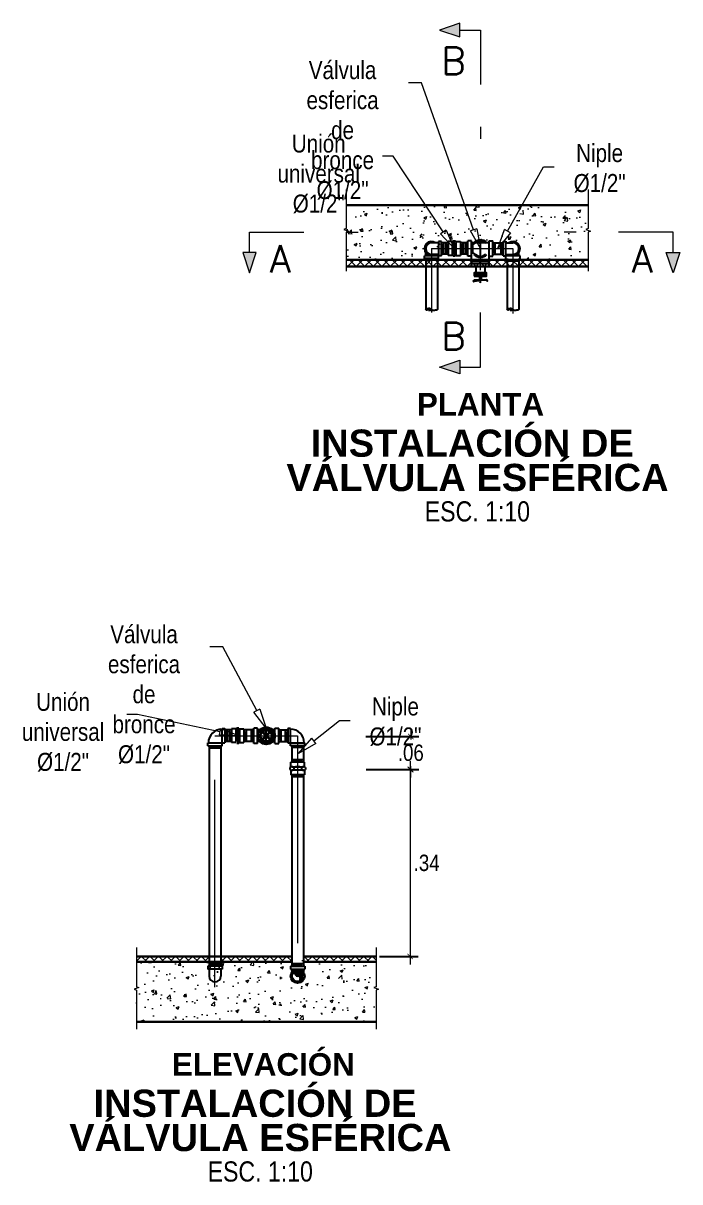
# Model space of a CAD drawing. Header units: metres. Extents: x 800066 to 1601495, y 9254195 to 18508415.
# Drawn here: x 800755.415 to 800756.622, y 9254195.951 to 9254198.079 of the extents above; entities that cross this region are included whole.
import ezdxf
from ezdxf import colors
from ezdxf.entities.mleader import LeaderData, LeaderLine
from ezdxf.enums import TextEntityAlignment as Align
from ezdxf.math import Vec2, Vec3

# ---------------------------------------------------------------- set-up
doc = ezdxf.new("R2010")
doc.units = ezdxf.units.M
doc.header["$LTSCALE"] = 0.3
doc.header["$MEASUREMENT"] = 0
doc.header["$PDMODE"] = 2
doc.linetypes.add('TRAZO_Y_PUNTOX2', pattern=[50.8, 25.4, -12.7, 0, -12.7])
for name, color, linetype, lineweight in [('-Acotado', 251, 'Continuous', 5), ('-Textos', 7, 'Continuous', 20), ('FIC-2ES_CONCRETO 210', 251, 'Continuous', 30), ('FIC-2ES_EJES_', 1, 'TRAZO_Y_PUNTOX2', 5), ('FIC-2ES_HATCH_', 252, 'Continuous', 5)]:
    doc.layers.add(name, color=color, linetype=linetype, lineweight=lineweight)
doc.layers.add('FIC-2ES_COTAS', color=7, linetype='Continuous', lineweight=5, true_color=0x6b006b)
doc.layers.add('FIC-2ES_TUBERIAS-NUEVAS', color=150, linetype='Continuous')
doc.layers.add('g-textos-titulos', color=4, linetype='Continuous')
doc.styles.add('-Arial Narrow', font='ARIALN.TTF')
doc.styles.add('25-TITULO', font='arialbd.ttf', dxfattribs={"height": 0.1})
doc.styles.add('ARIAL', font='romans.shx', dxfattribs={"width": 0.9})
doc.styles.add('COTAS Y DIRECTRIZ', font='ARIALN.TTF')
doc.dimstyles.new('FIC - CORTE', dxfattribs={"dimtxt": 2, "dimasz": 1, "dimexe": 1.5, "dimexo": 0.625, "dimgap": 0.9, "dimtad": 2, "dimtih": 1, "dimtoh": 1, "dimzin": 4, "dimdsep": 46, "dimtxsty": 'COTAS Y DIRECTRIZ', "dimblk": 'ARCHTICK', "dimcen": 0.9, "dimdle": 1.5, "dimclrd": 256, "dimclre": 256, "dimclrt": 7, "dimadec": 0, "dimazin": 0, "dimtfac": 1, "dimtix": 1, "dimtmove": 2, "dimatfit": 3, "dimfxl": 1, "dimlwd": 5, "dimarcsym": 0})

# ---------------------------------------------------------------- blocks, each defined once
blk = doc.blocks.new('CORTEEJE1')
blk.add_hatch(color=256).paths.add_polyline_path([(0, -0.5, 0.414214), (0.5, 0, 0.414214), (0, 0.5, 1), (0, 0, -1)])
blk.add_circle((0, 0), 0.5)
for centre, start, end in [((0, 0.25), 90, 270), ((0, -0.25), 270, 90)]:
    blk.add_arc(centre, 0.25, start, end)
blk = doc.blocks.new('A$C37835907')
at = {"xscale": 0.622, "yscale": 0.622, "zscale": 0.622}
blk.add_blockref('CORTEEJE1', (0.311, 0.311), dxfattribs=at)
blk = doc.blocks.new('_ArchTick')
at = {"color": 0, "linetype": 'ByBlock', "const_width": 0.15}
blk.add_lwpolyline([(-0.5, -0.5), (0.5, 0.5)], dxfattribs=at)
blk = doc.blocks.new('*D391')
at = {"layer": 'Defpoints', "color": 0, "lineweight": 13, "transparency": 16777216}
for p in [(800756.0387, 9254196.7079), (800756.0635, 9254196.3645), (800756.1258, 9254196.3645)]:
    blk.add_point(p, dxfattribs=at)
at = {"layer": 'FIC-2ES_COTAS', "color": 252, "lineweight": 5, "transparency": 16777216}
blk.add_line((800756.1258, 9254196.7229), (800756.1258, 9254196.3495), dxfattribs=at)
at = {"layer": 'FIC-2ES_COTAS', "color": 252, "lineweight": -2, "transparency": 16777216}
for p, q in [((800756.0449, 9254196.7079), (800756.1408, 9254196.7079)), ((800756.0697, 9254196.3645), (800756.1408, 9254196.3645))]:
    blk.add_line(p, q, dxfattribs=at)
at = {"layer": 'FIC-2ES_COTAS', "color": 252, "lineweight": 5, "transparency": 16777216, "xscale": 0.01, "yscale": 0.01, "zscale": 0.01}
for p, rotation in [((800756.1258, 9254196.7079), 90), ((800756.1258, 9254196.3645), 270)]:
    blk.add_blockref('_ArchTick', p, dxfattribs=dict(at, rotation=rotation))
at = {"layer": 'FIC-2ES_COTAS', "color": 252, "transparency": 16777216, "insert": (800756.1562, 9254196.5362), "char_height": 0.03, "attachment_point": 5, "style": 'COTAS Y DIRECTRIZ'}
blk.add_mtext('.34', dxfattribs=at)
blk = doc.blocks.new('*D395')
at = {"layer": 'Defpoints', "color": 0, "lineweight": 13, "transparency": 16777216}
for p in [(800756.0381, 9254196.7684), (800756.1271, 9254196.7684), (800756.0387, 9254196.7079)]:
    blk.add_point(p, dxfattribs=at)
at = {"layer": 'FIC-2ES_COTAS', "color": 252, "lineweight": -2, "transparency": 16777216}
for p, q in [((800756.0444, 9254196.7684), (800756.1421, 9254196.7684)), ((800756.0449, 9254196.7079), (800756.1421, 9254196.7079))]:
    blk.add_line(p, q, dxfattribs=at)
at = {"layer": 'FIC-2ES_COTAS', "color": 252, "lineweight": 5, "transparency": 16777216}
for p, q in [((800756.1271, 9254196.7834), (800756.1271, 9254196.7627)), ((800756.1271, 9254196.6929), (800756.1271, 9254196.7141))]:
    blk.add_line(p, q, dxfattribs=at)
at = {"layer": 'FIC-2ES_COTAS', "color": 252, "lineweight": 5, "transparency": 16777216, "xscale": 0.01, "yscale": 0.01, "zscale": 0.01}
for p, rotation in [((800756.1271, 9254196.7684), 90), ((800756.1271, 9254196.7079), 270)]:
    blk.add_blockref('_ArchTick', p, dxfattribs=dict(at, rotation=rotation))
at = {"layer": 'FIC-2ES_COTAS', "color": 252, "transparency": 16777216, "insert": (800756.1271, 9254196.7384), "char_height": 0.03, "attachment_point": 5, "style": 'COTAS Y DIRECTRIZ'}
blk.add_mtext('.06', dxfattribs=at)
blk = doc.blocks.new('CorteEJE')
for centre, start, end in [((-0.25, -0.349), 54.39161, 90), ((0.25, -0.349), 90, 125.60839), ((0.25, 0.349), 234.39161, 270)]:
    blk.add_arc(centre, 0.429, start, end)
at = {"extrusion": (0, 0, -1)}
blk.add_ellipse((-0.25, 0), major_axis=(-0.25, 0), ratio=0.321146, start_param=6.283185, end_param=7.853982, dxfattribs=at)
blk.add_ellipse((0.25, 0), major_axis=(0.25, 0), ratio=0.321146, start_param=4.712389, end_param=7.853982)
blk = doc.blocks.new('CORTE-HORIZONTALo')
blk.add_hatch(color=30).paths.add_polyline_path([(1, -3), (-1, -3), (0, -6)])
at = {"color": 30}
blk.add_line((0, -3), (0, 0), dxfattribs=at)
at = {"color": 5}
for points in [[(0, 0), (12.49, 0)], [(14.25, 0), (16, 0)]]:
    blk.add_lwpolyline(points, dxfattribs=at)
at = {"color": 30}
blk.add_lwpolyline([(0, -6), (1, -3), (-1, -3)], close=True, dxfattribs=at)
at = {"color": 30, "style": 'ARIAL'}
blk.add_attdef('A', text='', height=4, dxfattribs=at).set_placement((4.53, -3.94), align=Align.MIDDLE)
blk = doc.blocks.new('_ClosedBlank')
at = {"color": 0, "linetype": 'ByBlock', "lineweight": -2}
for p, q in [((-1, 0.167), (0, 0)), ((-1, 0.167), (-1, -0.167)), ((0, 0), (-1, -0.167))]:
    blk.add_line(p, q, dxfattribs=at)

msp = doc.modelspace()

# ---------------------------------------------------------------- hatches: boundary and pattern name
at = {"layer": 'FIC-2ES_HATCH_'}
h = msp.add_hatch(dxfattribs=at)
h.set_pattern_fill('AR-CONC', color=256, scale=0.0003)
h.set_pattern_definition([(50, (800625.942067, 9254021.123706), (0.054655401, -0.004781726), [0.005715, -0.062865]), (355, (800625.942067, 9254021.123706), (-0.010573026, 0.057317054), [0.004572, -0.050292175]), (100.451445, (800625.94662, 9254021.123307), (0.044082374, 0.052535326), [0.004857003, -0.053427073]), (46.1842, (800625.94207, 9254021.138946), (0.081323712, -0.012612698), [0.0085725, -0.0942975]), (96.635558, (800625.948844, 9254021.137895), (0.07122124, 0.074227837), [0.007285507, -0.080140682]), (351.18415, (800625.94207, 9254021.138946), (0.07122124, 0.074227837), [0.00685799, -0.07543792]), (21, (800625.949687, 9254021.135136), (0.045484317, -0.030679559), [0.005715, -0.062865]), (326, (800625.949687, 9254021.135136), (0.018540609, 0.05525639), [0.004572, -0.050292]), (71.451445, (800625.95348, 9254021.13258), (0.064024926, 0.024576831), [0.004857003, -0.053426981]), (37.5, (800625.942067, 9254021.123706), (0.000926581, 0.0253665117), [0, -0.0496824, 0, -0.051054, 0, -0.0504825]), (7.5, (800625.942067, 9254021.123706), (0.0200458988, 0.0300541724), [0, -0.0291084, 0, -0.0485394, 0, -0.0192405]), (327.5, (800625.925075, 9254021.123706), (0.0406771786, -0.0017186232), [0, -0.01905, 0, -0.059436, 0, -0.078867]), (317.5, (800625.917455, 9254021.123706), (0.0444387544, 0.0076279473), [0, -0.024765, 0, -0.0394716, 0, -0.056007])])
h.paths.add_polyline_path([(800756.4529, 9254197.7012), (800756.4529, 9254197.744), (800756.0086, 9254197.744), (800756.0086, 9254197.7012), (800756.0043, 9254197.6997), (800756.0129, 9254197.6966), (800756.0086, 9254197.695), (800756.0086, 9254197.644), (800756.1545, 9254197.644), (800756.1545, 9254197.6462), (800756.1521, 9254197.6462), (800756.1521, 9254197.6514), (800756.1545, 9254197.6514), (800756.1545, 9254197.657, -0.840152), (800756.1727, 9254197.6751), (800756.1782, 9254197.6751), (800756.1782, 9254197.6776), (800756.1834, 9254197.6776), (800756.1834, 9254197.6753), (800756.1956, 9254197.6753), (800756.1956, 9254197.6773), (800756.2043, 9254197.6773, -0.068648), (800756.205, 9254197.679), (800756.2091, 9254197.679, -0.068648), (800756.2098, 9254197.6773), (800756.2185, 9254197.6773), (800756.2185, 9254197.6753), (800756.2319, 9254197.6753), (800756.2319, 9254197.6786), (800756.2389, 9254197.6786), (800756.2389, 9254197.6753), (800756.2431, 9254197.6753, -0.438533), (800756.2667, 9254197.6753), (800756.271, 9254197.6753), (800756.271, 9254197.6786), (800756.2779, 9254197.6786), (800756.2779, 9254197.6753), (800756.2967, 9254197.6753), (800756.2967, 9254197.6776), (800756.3019, 9254197.6776), (800756.3019, 9254197.6751), (800756.3074, 9254197.6751, -0.840152), (800756.3256, 9254197.657), (800756.3256, 9254197.6514), (800756.3281, 9254197.6514), (800756.3281, 9254197.6462), (800756.3256, 9254197.6462), (800756.3256, 9254197.644), (800756.4529, 9254197.644), (800756.4529, 9254197.695), (800756.4572, 9254197.6966), (800756.4487, 9254197.6997)])
h = msp.add_hatch(dxfattribs=at)
h.set_pattern_fill('ANSI37', color=256, scale=0.0035, style=0)
h.set_pattern_definition([(45, (800625.942067, 9254021.123706), (-0.0078577241, 0.0078577241), []), (135, (800625.942067, 9254021.123706), (-0.0078577241, -0.0078577241), [])])
h.paths.add_polyline_path([(800756.4529, 9254197.644), (800756.3961, 9254197.644), (800756.3961, 9254197.6315), (800756.4529, 9254197.6315)])
h.paths.add_polyline_path([(800756.3961, 9254197.644), (800756.2836, 9254197.644), (800756.2836, 9254197.6315), (800756.3961, 9254197.6315)])
h.paths.add_polyline_path([(800756.2836, 9254197.644), (800756.2086, 9254197.644), (800756.2086, 9254197.6315), (800756.2836, 9254197.6315)])
h.paths.add_polyline_path([(800756.2086, 9254197.644), (800756.0961, 9254197.644), (800756.0961, 9254197.6315), (800756.2086, 9254197.6315)])
h.paths.add_polyline_path([(800756.0961, 9254197.644), (800756.0086, 9254197.644), (800756.0086, 9254197.6315), (800756.0961, 9254197.6315)])
h = msp.add_hatch(dxfattribs=at)
h.set_pattern_fill('ANSI37', color=256, scale=0.0035, style=0)
h.set_pattern_definition([(45, (800691.457853, 9254125.197583), (-0.0078577241, 0.0078577241), []), (135, (800691.457853, 9254125.197583), (-0.0078577241, -0.0078577241), [])])
h.paths.add_polyline_path([(800756.0635, 9254196.3645), (800755.9298, 9254196.3645), (800755.9298, 9254196.3545), (800756.0635, 9254196.3545)])
h.paths.add_polyline_path([(800755.9085, 9254196.3645), (800755.7778, 9254196.3645), (800755.7778, 9254196.3545), (800755.9085, 9254196.3545)])
h.paths.add_polyline_path([(800755.7565, 9254196.3645), (800755.6228, 9254196.3645), (800755.6228, 9254196.3545), (800755.7565, 9254196.3545)])
h = msp.add_hatch(dxfattribs=at)
h.set_pattern_fill('AR-CONC', color=256, scale=0.0003)
h.set_pattern_definition([(50, (800627.255563, 9254019.29283), (0.054655401, -0.004781726), [0.005715, -0.062865]), (355, (800627.25556, 9254019.29283), (-0.010573026, 0.057317054), [0.004572, -0.050292175]), (100.451445, (800627.260117, 9254019.292433), (0.044082374, 0.052535326), [0.004857003, -0.053427073]), (46.1842, (800627.25556, 9254019.30807), (0.081323712, -0.012612698), [0.0085725, -0.0942975]), (96.635558, (800627.26234, 9254019.30702), (0.07122124, 0.074227837), [0.007285507, -0.080140682]), (351.18415, (800627.25556, 9254019.30807), (0.07122124, 0.074227837), [0.00685799, -0.07543792]), (21, (800627.263183, 9254019.30426), (0.045484317, -0.030679559), [0.005715, -0.062865]), (326, (800627.26318, 9254019.30426), (0.018540609, 0.05525639), [0.004572, -0.050292]), (71.451445, (800627.266973, 9254019.301705), (0.064024926, 0.024576831), [0.004857003, -0.053426981]), (37.5, (800627.255563, 9254019.292831), (0.000926581, 0.0253665117), [0, -0.0496824, 0, -0.051054, 0, -0.0504825]), (7.5, (800627.255563, 9254019.292831), (0.0200458988, 0.0300541724), [0, -0.0291084, 0, -0.0485394, 0, -0.0192405]), (327.5, (800627.23857, 9254019.292831), (0.0406771786, -0.0017186232), [0, -0.01905, 0, -0.059436, 0, -0.078867]), (317.5, (800627.23095, 9254019.29283), (0.0444387544, 0.0076279473), [0, -0.024765, 0, -0.0394716, 0, -0.056007])])
edge = h.paths.add_edge_path()
edge.add_line((800755.8085, 9254196.3545), (800755.6228, 9254196.3545))
edge.add_line((800755.6228, 9254196.3545), (800755.6228, 9254196.2445))
edge.add_line((800755.6228, 9254196.2445), (800756.0635, 9254196.2445))
edge.add_line((800756.0635, 9254196.2445), (800756.0635, 9254196.3027))
edge.add_line((800756.0635, 9254196.3027), (800756.0678, 9254196.3042))
edge.add_line((800756.0678, 9254196.3042), (800756.0592, 9254196.3074))
edge.add_line((800756.0592, 9254196.3074), (800756.0635, 9254196.3089))
edge.add_line((800756.0635, 9254196.3089), (800756.0635, 9254196.3545))
edge.add_line((800756.0635, 9254196.3545), (800755.9298, 9254196.3545))
edge.add_line((800755.9298, 9254196.3545), (800755.9298, 9254196.3645))
edge.add_line((800755.9298, 9254196.3645), (800755.9291, 9254196.3645))
edge.add_line((800755.9291, 9254196.3645), (800755.9291, 9254196.3455))
edge.add_line((800755.9291, 9254196.3455), (800755.9314, 9254196.3455))
edge.add_line((800755.9314, 9254196.3455), (800755.9314, 9254196.3406))
edge.add_line((800755.9314, 9254196.3406), (800755.9291, 9254196.3406))
edge.add_line((800755.9291, 9254196.3406), (800755.9291, 9254196.3354))
edge.add_arc((800755.9191, 9254196.3284), 0.0122, -215.0707, 35.0707, ccw=False)
edge.add_line((800755.9091, 9254196.3354), (800755.9091, 9254196.3406))
edge.add_line((800755.9091, 9254196.3406), (800755.9068, 9254196.3406))
edge.add_line((800755.9068, 9254196.3406), (800755.9068, 9254196.3455))
edge.add_line((800755.9068, 9254196.3455), (800755.9091, 9254196.3455))
edge.add_line((800755.9091, 9254196.3455), (800755.9091, 9254196.3645))
edge.add_line((800755.9091, 9254196.3645), (800755.9085, 9254196.3645))
edge.add_line((800755.9085, 9254196.3645), (800755.9085, 9254196.3545))
edge.add_line((800755.9085, 9254196.3545), (800755.8298, 9254196.3545))
edge.add_line((800755.8298, 9254196.3545), (800755.8298, 9254196.3645))
edge.add_line((800755.8298, 9254196.3645), (800755.8085, 9254196.3645))
edge.add_line((800755.8085, 9254196.3645), (800755.8085, 9254196.3545))

# ---------------------------------------------------------------- linework, layer by layer
at = {"layer": 'FIC-2ES_CONCRETO 210'}
for p, q in [((800756.0086, 9254197.744), (800756.4529, 9254197.744)), ((800756.0086, 9254197.644), (800756.4529, 9254197.644)), ((800756.0086, 9254197.6315), (800756.4529, 9254197.6315)), ((800755.6228, 9254196.3645), (800755.9085, 9254196.3645)), ((800755.9298, 9254196.3645), (800756.0635, 9254196.3645)), ((800755.6228, 9254196.3545), (800755.9085, 9254196.3545)), ((800755.9298, 9254196.3545), (800756.0635, 9254196.3545)), ((800755.6228, 9254196.2445), (800756.0635, 9254196.2445))]:
    msp.add_line(p, q, dxfattribs=at)
at = {"layer": 'FIC-2ES_EJES_', "ltscale": 0.05}
for p, q in [((800756.1652, 9254197.6645), (800756.1652, 9254197.5474)), ((800756.3149, 9254197.6645), (800756.3149, 9254197.5452))]:
    msp.add_line(p, q, dxfattribs=at)
at = {"layer": 'FIC-2ES_EJES_', "linetype": 'Continuous'}
for points in [[(800756.0086, 9254197.7731), (800756.0086, 9254197.7012), (800756.0043, 9254197.6997), (800756.0129, 9254197.6966), (800756.0086, 9254197.695), (800756.0086, 9254197.6231)], [(800756.4529, 9254197.7731), (800756.4529, 9254197.7012), (800756.4487, 9254197.6997), (800756.4572, 9254197.6966), (800756.4529, 9254197.695), (800756.4529, 9254197.6231)], [(800755.6228, 9254196.3808), (800755.6228, 9254196.3089), (800755.6271, 9254196.3074), (800755.6185, 9254196.3042), (800755.6228, 9254196.3027), (800755.6228, 9254196.2308)], [(800756.0635, 9254196.3808), (800756.0635, 9254196.3089), (800756.0592, 9254196.3074), (800756.0678, 9254196.3042), (800756.0635, 9254196.3027), (800756.0635, 9254196.2308)]]:
    msp.add_lwpolyline(points, dxfattribs=at)
at = {"layer": 'FIC-2ES_EJES_', "ltscale": 0.05}
for points in [[(800756.1652, 9254197.6645), (800756.3149, 9254197.6645)], [(800755.7672, 9254196.3079), (800755.7672, 9254196.7698), (800755.9191, 9254196.7698), (800755.9191, 9254196.3065)]]:
    msp.add_lwpolyline(points, dxfattribs=at)
at = {"layer": 'FIC-2ES_TUBERIAS-NUEVAS'}
for p, q in [((800756.1782, 9254197.6751), (800756.1652, 9254197.6751)), ((800756.1834, 9254197.6776), (800756.1782, 9254197.6776)), ((800756.1782, 9254197.6776), (800756.1782, 9254197.6513)), ((800756.1834, 9254197.6513), (800756.1834, 9254197.6778)), ((800756.1956, 9254197.6753), (800756.1834, 9254197.6753)), ((800756.1851, 9254197.6728), (800756.1851, 9254197.6558)), ((800756.1871, 9254197.6753), (800756.1871, 9254197.654)), ((800756.1913, 9254197.6753), (800756.1913, 9254197.654)), ((800756.1933, 9254197.6728), (800756.1933, 9254197.6558)), ((800756.1956, 9254197.6773), (800756.1956, 9254197.6521)), ((800756.2043, 9254197.6773), (800756.1956, 9254197.6773)), ((800756.204, 9254197.6539), (800756.204, 9254197.6754)), ((800756.205, 9254197.679), (800756.2091, 9254197.679)), ((800756.205, 9254197.6718), (800756.2091, 9254197.6718)), ((800756.207, 9254197.679), (800756.207, 9254197.6513)), ((800756.2098, 9254197.6773), (800756.2185, 9254197.6773)), ((800756.2101, 9254197.6754), (800756.2101, 9254197.6539)), ((800756.2185, 9254197.6773), (800756.2185, 9254197.6521)), ((800756.2319, 9254197.6753), (800756.2185, 9254197.6753)), ((800756.2208, 9254197.6728), (800756.2208, 9254197.6558)), ((800756.2227, 9254197.6753), (800756.2227, 9254197.654)), ((800756.2277, 9254197.654), (800756.2277, 9254197.6753)), ((800756.2296, 9254197.6565), (800756.2296, 9254197.6736)), ((800756.2389, 9254197.6786), (800756.2319, 9254197.6786)), ((800756.2319, 9254197.6508), (800756.2319, 9254197.6786)), ((800756.2389, 9254197.6508), (800756.2389, 9254197.6786)), ((800756.271, 9254197.6753), (800756.2389, 9254197.6753)), ((800756.2549, 9254197.6508), (800756.2549, 9254197.6785)), ((800756.271, 9254197.6786), (800756.2779, 9254197.6786)), ((800756.271, 9254197.6508), (800756.271, 9254197.6786)), ((800756.271, 9254197.6315), (800756.271, 9254197.6645)), ((800756.2779, 9254197.6508), (800756.2779, 9254197.6786)), ((800756.2779, 9254197.6753), (800756.2967, 9254197.6753)), ((800756.2802, 9254197.6565), (800756.2802, 9254197.6736)), ((800756.2821, 9254197.654), (800756.2821, 9254197.6753)), ((800756.2924, 9254197.6753), (800756.2924, 9254197.654)), ((800756.2944, 9254197.6728), (800756.2944, 9254197.6558)), ((800756.2967, 9254197.6776), (800756.3019, 9254197.6776)), ((800756.2967, 9254197.6513), (800756.2967, 9254197.6776)), ((800756.3019, 9254197.6513), (800756.3019, 9254197.6776)), ((800756.3019, 9254197.6751), (800756.3149, 9254197.6751)), ((800756.1521, 9254197.6462), (800756.1521, 9254197.6514)), ((800756.1783, 9254197.6514), (800756.1521, 9254197.6514)), ((800756.1783, 9254197.6462), (800756.1521, 9254197.6462)), ((800756.1545, 9254197.6514), (800756.1545, 9254197.657)), ((800756.1545, 9254197.6462), (800756.1545, 9254197.5528)), ((800756.1782, 9254197.6538), (800756.1652, 9254197.6538)), ((800756.1759, 9254197.6514), (800756.1759, 9254197.6538)), ((800756.1759, 9254197.6462), (800756.1759, 9254197.5528)), ((800756.1834, 9254197.6513), (800756.1782, 9254197.6513)), ((800756.1783, 9254197.6462), (800756.1783, 9254197.6514)), ((800756.1956, 9254197.654), (800756.1834, 9254197.654)), ((800756.2043, 9254197.6521), (800756.1956, 9254197.6521)), ((800756.205, 9254197.6575), (800756.2091, 9254197.6575)), ((800756.2051, 9254197.6513), (800756.2089, 9254197.6513)), ((800756.2098, 9254197.6521), (800756.2185, 9254197.6521)), ((800756.2319, 9254197.654), (800756.2185, 9254197.654)), ((800756.2389, 9254197.6508), (800756.2319, 9254197.6508)), ((800756.2389, 9254197.6315), (800756.2389, 9254197.6513)), ((800756.271, 9254197.641), (800756.2389, 9254197.641)), ((800756.271, 9254197.6508), (800756.2779, 9254197.6508)), ((800756.2779, 9254197.654), (800756.2967, 9254197.654)), ((800756.2967, 9254197.6513), (800756.3019, 9254197.6513)), ((800756.3018, 9254197.6462), (800756.3018, 9254197.6514)), ((800756.3281, 9254197.6514), (800756.3018, 9254197.6514)), ((800756.3019, 9254197.6538), (800756.3149, 9254197.6538)), ((800756.3042, 9254197.6514), (800756.3042, 9254197.6538)), ((800756.3042, 9254197.6462), (800756.3042, 9254197.5528)), ((800756.3042, 9254197.642), (800756.3256, 9254197.642)), ((800756.3064, 9254197.6446), (800756.3234, 9254197.6446)), ((800756.3256, 9254197.6514), (800756.3256, 9254197.657)), ((800756.3256, 9254197.6462), (800756.3256, 9254197.5528)), ((800756.3281, 9254197.6462), (800756.3281, 9254197.6514)), ((800756.271, 9254197.6363), (800756.2389, 9254197.6363)), ((800756.2662, 9254197.6169), (800756.2436, 9254197.6169)), ((800756.2464, 9254197.6315), (800756.2464, 9254197.6202)), ((800756.2634, 9254197.6315), (800756.2634, 9254197.6202)), ((800756.2532, 9254197.6136), (800756.2532, 9254197.6069)), ((800756.2567, 9254197.6136), (800756.2567, 9254197.6069)), ((800755.7803, 9254196.7514), (800755.7803, 9254196.7829)), ((800755.7803, 9254196.7829), (800755.7855, 9254196.7829)), ((800755.7855, 9254196.7829), (800755.7855, 9254196.7566)), ((800755.7976, 9254196.7804), (800755.7855, 9254196.7804)), ((800755.7872, 9254196.7779), (800755.7872, 9254196.7609)), ((800755.7891, 9254196.7804), (800755.7891, 9254196.7591)), ((800755.7934, 9254196.7804), (800755.7934, 9254196.7591)), ((800755.7954, 9254196.7779), (800755.7954, 9254196.7609)), ((800755.7976, 9254196.7824), (800755.7976, 9254196.7572)), ((800755.8063, 9254196.7824), (800755.7976, 9254196.7824)), ((800755.8061, 9254196.759), (800755.8061, 9254196.7805)), ((800755.8071, 9254196.7841), (800755.8111, 9254196.7841)), ((800755.8071, 9254196.7769), (800755.8111, 9254196.7769)), ((800755.8091, 9254196.7841), (800755.8091, 9254196.7564)), ((800755.8119, 9254196.7824), (800755.8205, 9254196.7824)), ((800755.8121, 9254196.7805), (800755.8121, 9254196.759)), ((800755.8205, 9254196.7824), (800755.8205, 9254196.7572)), ((800755.8384, 9254196.7804), (800755.8205, 9254196.7804)), ((800755.8228, 9254196.7779), (800755.8228, 9254196.7609)), ((800755.8248, 9254196.7804), (800755.8248, 9254196.7591)), ((800755.8342, 9254196.7591), (800755.8342, 9254196.7804)), ((800755.8361, 9254196.7616), (800755.8361, 9254196.7787)), ((800755.8453, 9254196.7837), (800755.8384, 9254196.7837)), ((800755.8384, 9254196.7559), (800755.8384, 9254196.7837)), ((800755.8453, 9254196.7559), (800755.8453, 9254196.7837)), ((800755.8494, 9254196.7804), (800755.8453, 9254196.7804)), ((800755.8537, 9254196.7762), (800755.8597, 9254196.7702)), ((800755.8537, 9254196.7634), (800755.8597, 9254196.7693)), ((800755.855, 9254196.7774), (800755.8609, 9254196.7715)), ((800755.855, 9254196.7622), (800755.8609, 9254196.7681)), ((800755.8614, 9254196.7559), (800755.8614, 9254196.7836)), ((800755.8678, 9254196.7774), (800755.8618, 9254196.7715)), ((800755.8678, 9254196.7622), (800755.8618, 9254196.7681)), ((800755.869, 9254196.7762), (800755.8631, 9254196.7702)), ((800755.869, 9254196.7634), (800755.8631, 9254196.7693)), ((800755.8734, 9254196.7804), (800755.8774, 9254196.7804)), ((800755.8774, 9254196.7837), (800755.8844, 9254196.7837)), ((800755.8774, 9254196.7559), (800755.8774, 9254196.7837)), ((800755.8844, 9254196.7559), (800755.8844, 9254196.7837)), ((800755.8844, 9254196.7804), (800755.9008, 9254196.7804)), ((800755.8866, 9254196.7616), (800755.8866, 9254196.7787)), ((800755.8886, 9254196.7591), (800755.8886, 9254196.7804)), ((800755.8965, 9254196.7804), (800755.8965, 9254196.7591)), ((800755.8985, 9254196.7779), (800755.8985, 9254196.7609)), ((800755.9008, 9254196.7829), (800755.9008, 9254196.7566)), ((800755.906, 9254196.7829), (800755.9008, 9254196.7829)), ((800755.906, 9254196.7514), (800755.906, 9254196.7829)), ((800755.754, 9254196.7566), (800755.7855, 9254196.7566)), ((800755.754, 9254196.7514), (800755.754, 9254196.7566)), ((800755.754, 9254196.7514), (800755.7803, 9254196.7514)), ((800755.7565, 9254196.7514), (800755.7565, 9254196.3466)), ((800755.7778, 9254196.7472), (800755.7565, 9254196.7472)), ((800755.7753, 9254196.7491), (800755.7582, 9254196.7491)), ((800755.7778, 9254196.7514), (800755.7778, 9254196.3466)), ((800755.7976, 9254196.7591), (800755.7855, 9254196.7591)), ((800755.8063, 9254196.7572), (800755.7976, 9254196.7572)), ((800755.8071, 9254196.7626), (800755.8111, 9254196.7626)), ((800755.8072, 9254196.7564), (800755.811, 9254196.7564)), ((800755.8119, 9254196.7572), (800755.8205, 9254196.7572)), ((800755.8384, 9254196.7591), (800755.8205, 9254196.7591)), ((800755.8453, 9254196.7559), (800755.8384, 9254196.7559)), ((800755.8494, 9254196.7591), (800755.8453, 9254196.7591)), ((800755.8734, 9254196.7591), (800755.8774, 9254196.7591)), ((800755.8774, 9254196.7559), (800755.8844, 9254196.7559)), ((800755.8844, 9254196.7591), (800755.9008, 9254196.7591)), ((800755.9008, 9254196.7566), (800755.9323, 9254196.7566)), ((800755.9323, 9254196.7514), (800755.906, 9254196.7514)), ((800755.9085, 9254196.7514), (800755.9085, 9254196.7212)), ((800755.9298, 9254196.748), (800755.9085, 9254196.748)), ((800755.9276, 9254196.7499), (800755.9106, 9254196.7499)), ((800755.9298, 9254196.7514), (800755.9298, 9254196.7212)), ((800755.9323, 9254196.7514), (800755.9323, 9254196.7566)), ((800755.9298, 9254196.7254), (800755.9085, 9254196.7254)), ((800755.9273, 9254196.7235), (800755.9102, 9254196.7235)), ((800755.9048, 9254196.7118), (800755.9048, 9254196.7077)), ((800755.9065, 9254196.7125), (800755.9065, 9254196.7212)), ((800755.9317, 9254196.7212), (800755.9065, 9254196.7212)), ((800755.9065, 9254196.707), (800755.9065, 9254196.6983)), ((800755.9084, 9254196.7128), (800755.9299, 9254196.7128)), ((800755.9299, 9254196.7067), (800755.9084, 9254196.7067)), ((800755.912, 9254196.7118), (800755.912, 9254196.7077)), ((800755.9263, 9254196.7118), (800755.9263, 9254196.7077)), ((800755.9317, 9254196.7125), (800755.9317, 9254196.7212)), ((800755.9317, 9254196.707), (800755.9317, 9254196.6983)), ((800755.9334, 9254196.7118), (800755.9334, 9254196.7077)), ((800755.9317, 9254196.6983), (800755.9065, 9254196.6983)), ((800755.9085, 9254196.6983), (800755.9085, 9254196.3466)), ((800755.9298, 9254196.6941), (800755.9085, 9254196.6941)), ((800755.9273, 9254196.696), (800755.9102, 9254196.696)), ((800755.9298, 9254196.6983), (800755.9298, 9254196.3466)), ((800755.7803, 9254196.3466), (800755.754, 9254196.3466)), ((800755.754, 9254196.3466), (800755.754, 9254196.3414)), ((800755.7803, 9254196.3414), (800755.754, 9254196.3414)), ((800755.7565, 9254196.3509), (800755.7778, 9254196.3509)), ((800755.7565, 9254196.3414), (800755.7565, 9254196.3284)), ((800755.759, 9254196.3489), (800755.7761, 9254196.3489)), ((800755.7778, 9254196.3414), (800755.7778, 9254196.3284)), ((800755.7803, 9254196.3466), (800755.7803, 9254196.3414)), ((800755.906, 9254196.3466), (800755.9323, 9254196.3466)), ((800755.906, 9254196.3466), (800755.906, 9254196.3414)), ((800755.906, 9254196.3414), (800755.9323, 9254196.3414)), ((800755.9298, 9254196.3509), (800755.9085, 9254196.3509)), ((800755.9085, 9254196.3414), (800755.9085, 9254196.3359)), ((800755.9273, 9254196.3489), (800755.9102, 9254196.3489)), ((800755.9298, 9254196.3414), (800755.9298, 9254196.3359)), ((800755.9323, 9254196.3466), (800755.9323, 9254196.3414))]:
    msp.add_line(p, q, dxfattribs=at)
for points in [[(800756.2642, 9254197.6538), (800756.2549, 9254197.6484), (800756.241, 9254197.6564), (800756.241, 9254197.6725), (800756.2549, 9254197.6805), (800756.2642, 9254197.6751)], [(800755.8501, 9254196.7763), (800755.8501, 9254196.781), (800755.8548, 9254196.781)], [(800755.8679, 9254196.781), (800755.8726, 9254196.781)], [(800755.8726, 9254196.781), (800755.8726, 9254196.7763)], [(800755.8548, 9254196.7585), (800755.8501, 9254196.7585), (800755.8501, 9254196.7632)], [(800755.8726, 9254196.7632), (800755.8726, 9254196.7585), (800755.8679, 9254196.7585)]]:
    msp.add_lwpolyline(points, dxfattribs=at)
msp.add_lwpolyline([(800756.2436, 9254197.6136), (800756.2662, 9254197.6136), (800756.2662, 9254197.6202), (800756.2436, 9254197.6202)], close=True, dxfattribs=at)
msp.add_lwpolyline([(800756.2434, 9254197.6069), (800756.2664, 9254197.6069, -1), (800756.2664, 9254197.6038), (800756.2434, 9254197.6038, -1)], format="xyb", close=True, dxfattribs=at)
for centre, radius in [((800755.8614, 9254196.7698), 0.016), ((800755.8614, 9254196.7698), 0.013), ((800755.8614, 9254196.7698), 0.00994), ((800755.8614, 9254196.7698), 0.00175), ((800755.9191, 9254196.3284), 0.013)]:
    msp.add_circle(centre, radius, dxfattribs=at)
for centre, radius, start, end in [((800756.2549, 9254197.6645), 0.016, 42.642, 138.3298), ((800756.1652, 9254197.6645), 0.013, 54.9293, 305.0707), ((800756.1652, 9254197.6645), 0.0107, 90, 270), ((800756.2108, 9254197.6754), 0.00682, 148.3446, 211.6554), ((800756.2297, 9254197.6647), 0.0257, 163.8645, 196.1355), ((800756.2106, 9254197.6546), 0.00639, 148.3446, 211.6554), ((800756.2035, 9254197.6546), 0.00639, 328.3446, 31.6554), ((800756.2032, 9254197.6754), 0.00682, 328.3446, 31.6554), ((800756.1843, 9254197.6647), 0.0257, 343.8645, 16.1355), ((800756.3149, 9254197.6645), 0.013, 234.9293, 125.0707), ((800756.3149, 9254197.6645), 0.0107, 270, 90), ((800756.2549, 9254197.6645), 0.016, 221.6702, 317.358), ((800755.7803, 9254196.7566), 0.0253, 90, 180), ((800755.8129, 9254196.7805), 0.00682, 148.3446, 211.6554), ((800755.8318, 9254196.7698), 0.0257, 163.8645, 196.1355), ((800755.8053, 9254196.7805), 0.00682, 328.3446, 31.6554), ((800755.7864, 9254196.7698), 0.0257, 343.8645, 16.1355), ((800755.906, 9254196.7566), 0.0253, 0, 90), ((800755.7803, 9254196.7566), 0.00101, 90, 180), ((800755.8126, 9254196.7597), 0.00639, 148.3446, 211.6554), ((800755.8055, 9254196.7597), 0.00639, 328.3446, 31.6554), ((800755.906, 9254196.7566), 0.00101, 0, 90), ((800755.9084, 9254196.706), 0.00682, 58.3446, 121.6554), ((800755.9084, 9254196.7135), 0.00682, 238.3446, 301.6554), ((800755.9191, 9254196.687), 0.0257, 73.8645, 106.1355), ((800755.9191, 9254196.7325), 0.0257, 253.8645, 286.1355), ((800755.9299, 9254196.706), 0.00682, 58.3446, 121.6554), ((800755.9299, 9254196.7135), 0.00682, 238.3446, 301.6554), ((800755.7672, 9254196.3284), 0.0107, 180, 0)]:
    msp.add_arc(centre, radius, start, end, dxfattribs=at)
msp.add_ellipse((800756.2549, 9254197.6038), major_axis=(0.00152, 0), ratio=0.487557, start_param=3.141593, end_param=6.283185, dxfattribs=at)

# ---------------------------------------------------------------- block references
at = {"layer": 'FIC-2ES_EJES_'}
ref = msp.add_blockref('CORTE-HORIZONTALo', (800756.2549, 9254198.066), dxfattribs=dict(at, xscale=0.01250000000004547, yscale=0.01250000000004547, zscale=0.01250000000004547, rotation=270))
ref.add_attrib('A', 'B', dxfattribs={"layer": '0', "color": 7, "height": 0.05, "style": 'ARIAL'}).set_placement((800756.2056, 9254198.0094), align=Align.MIDDLE)
ref = msp.add_blockref('CORTE-HORIZONTALo', (800755.8306, 9254197.695), dxfattribs=dict(at, xscale=0.01250000000004547, yscale=0.01250000000004547, zscale=0.01250000000004547))
ref.add_attrib('A', 'A', dxfattribs={"layer": '0', "color": 7, "height": 0.05, "style": 'ARIAL'}).set_placement((800755.8872, 9254197.6457), align=Align.MIDDLE)
ref = msp.add_blockref('CORTE-HORIZONTALo', (800756.6091, 9254197.695), dxfattribs=dict(at, xscale=-0.01250000000004547, yscale=0.01250000000004547, zscale=0.01250000000004547, rotation=359.9999999999184))
ref.add_attrib('A', 'A', dxfattribs={"layer": '0', "color": 7, "height": 0.05, "style": 'ARIAL'}).set_placement((800756.5525, 9254197.6457), align=Align.MIDDLE)
ref = msp.add_blockref('CORTE-HORIZONTALo', (800756.2549, 9254197.4469), dxfattribs=dict(at, xscale=-0.01250000000004547, yscale=0.01250000000004547, zscale=0.01250000000004547, rotation=270))
ref.add_attrib('A', 'B', dxfattribs={"layer": '0', "color": 7, "height": 0.05, "style": 'ARIAL'}).set_placement((800756.2056, 9254197.5035), align=Align.MIDDLE)
at = {"layer": 'FIC-2ES_TUBERIAS-NUEVAS', "xscale": 0.0213360000000194, "yscale": 0.0213360000000194, "zscale": 0.0213360000000194, "rotation": 180}
for p in [(800756.1652, 9254197.5528), (800756.3149, 9254197.5528)]:
    msp.add_blockref('CorteEJE', p, dxfattribs=at)
at = {"layer": 'FIC-2ES_TUBERIAS-NUEVAS', "xscale": 0.0319664546195782, "yscale": 0.0319664546195782, "zscale": 0.0319664546195782}
msp.add_blockref('A$C37835907', (800755.9092, 9254196.3185), dxfattribs=at)

# ---------------------------------------------------------------- texts
at = {"layer": '-Textos', "lineweight": 5, "style": '-Arial Narrow'}
for p in [(800756.2495, 9254197.1819), (800755.8504, 9254195.9696)]:
    msp.add_text('ESC. 1:10', height=0.03704, dxfattribs=at).set_placement(p, align=Align.MIDDLE_CENTER)
at = {"layer": 'g-textos-titulos', "color": 219, "lineweight": 5, "true_color": 0x642165, "style": '25-TITULO'}
for s, height, p in [('PLANTA', 0.04126, (800756.2552, 9254197.3786)), ('INSTALACIÓN DE ', 0.05, (800756.2497, 9254197.3072)), ('VÁLVULA ESFÉRICA', 0.05, (800756.2497, 9254197.2442)), ('ELEVACIÓN', 0.04126, (800755.8561, 9254196.1663)), ('INSTALACIÓN DE ', 0.05, (800755.8506, 9254196.0949)), ('VÁLVULA ESFÉRICA', 0.05, (800755.8506, 9254196.032))]:
    msp.add_text(s, height=height, dxfattribs=at).set_placement(p, align=Align.MIDDLE_CENTER)

# ---------------------------------------------------------------- dimensions: what is measured, and where the dimension line sits
at = {"layer": 'FIC-2ES_COTAS'}
dim = msp.add_linear_dim(base=(800756.1271, 9254196.7684), p1=(800756.0387, 9254196.7079), p2=(800756.0381, 9254196.7684), angle=270, dimstyle='FIC - CORTE', override={"dimtxt": 3, "dimclrd": 252, "dimclre": 252, "dimclrt": 252}, dxfattribs=at)
dim.commit()
dim.dimension.update_dxf_attribs({"geometry": '*D395', "text_midpoint": (800756.1271, 9254196.7384), "dimtype": 160})
dim = msp.add_linear_dim(base=(800756.1258, 9254196.3645), p1=(800756.0387, 9254196.7079), p2=(800756.0635, 9254196.3645), angle=90, dimstyle='FIC - CORTE', override={"dimtxt": 3, "dimclrd": 252, "dimclre": 252, "dimclrt": 252}, dxfattribs=at)
dim.commit()
dim.dimension.update_dxf_attribs({"geometry": '*D391', "text_midpoint": (800756.1562, 9254196.5362)})

# ---------------------------------------------------------------- leaders
at = {"layer": '-Acotado'}
ml = msp.add_multileader_mtext('Standard', dxfattribs=at)
ml.set_content('Válvula esferica\\Pde bronce {\\A1;%%C}1/2"', color=7, style='-Arial Narrow')
ml.set_leader_properties(color=7, linetype='ByLayer', lineweight=0)
ml.set_arrow_properties(name='CLOSEDBLANK')
ml.build(insert=Vec2(0, 0))
ml.multileader.update_dxf_attribs({"has_dogleg": 0, "text_left_attachment_type": 6, "text_right_attachment_type": 6, "dogleg_length": 0, "arrow_head_size": 0.0367, "scale": 0.025})
ctx = ml.context
ctx.base_point, ctx.scale, ctx.char_height, ctx.arrow_head_size, ctx.landing_gap_size, ctx.plane_origin = Vec3(800755.8567, 9254197.9692), 0.025, 0.033059, 0.0367, 0.00918, Vec3(800753.1282, 9254198.9117)
ctx.left_attachment, ctx.right_attachment, ctx.text_align_type = 6, 6, 1
notes = []
notes.append((ctx, [(1, (1, 1, 0), (800756.1466, 9254197.9692), (-1, 0), 0, [(0, [(800756.2549, 9254197.6645)], 0, [])])]))
ctx.mtext.insert, ctx.mtext.width, ctx.mtext.alignment, ctx.mtext.flow_direction = Vec3(800756.0017, 9254198.0089), 0.573237, 2, 5
ml = msp.add_multileader_mtext('Standard', dxfattribs=at)
ml.set_content('Unión universal\\P{\\A1;%%C1/2"\\Fromans|c0;\\W0.8; }', color=7, style='-Arial Narrow')
ml.set_leader_properties(color=7, linetype='ByLayer', lineweight=0)
ml.set_arrow_properties(name='CLOSEDBLANK')
ml.build(insert=Vec2(0, 0))
ml.multileader.update_dxf_attribs({"has_dogleg": 0, "text_left_attachment_type": 6, "text_right_attachment_type": 6, "dogleg_length": 0, "arrow_head_size": 0.0367, "scale": 0.025})
ctx = ml.context
ctx.base_point, ctx.scale, ctx.char_height, ctx.arrow_head_size, ctx.landing_gap_size, ctx.plane_origin = Vec3(800755.821, 9254197.8343), 0.025, 0.033059, 0.0367, 0.00918, Vec3(800753.5745, 9254198.4081)
ctx.left_attachment, ctx.right_attachment, ctx.text_align_type = 6, 6, 1
notes.append((ctx, [(1, (1, 1, 0), (800756.0947, 9254197.8343), (-1, 0), 0, [(0, [(800756.207, 9254197.6645)], 0, [])])]))
ctx.mtext.insert, ctx.mtext.width, ctx.mtext.alignment, ctx.mtext.flow_direction = Vec3(800755.9579, 9254197.874), 0.421127, 2, 5
ml = msp.add_multileader_mtext('Standard', dxfattribs=at)
ml.set_content('Niple {\\A1;%%C1/2"\\Fromans|c0;\\W0.8; }', color=7, style='-Arial Narrow')
ml.set_leader_properties(color=7, linetype='ByLayer', lineweight=0)
ml.set_arrow_properties(name='CLOSEDBLANK')
ml.build(insert=Vec2(0, 0))
ml.multileader.update_dxf_attribs({"has_dogleg": 0, "text_left_attachment_type": 6, "text_right_attachment_type": 6, "dogleg_length": 0, "arrow_head_size": 0.0367, "scale": 0.025})
ctx = ml.context
ctx.base_point, ctx.scale, ctx.char_height, ctx.arrow_head_size, ctx.landing_gap_size, ctx.plane_origin = Vec3(800756.371, 9254197.8144), 0.025, 0.033059, 0.0367, 0.00918, Vec3(800754.3135, 9254198.5832)
ctx.left_attachment, ctx.right_attachment, ctx.text_align_type = 6, 6, 1
notes.append((ctx, [(0, (1, 1, 0), (800756.371, 9254197.8144), (1, 0), 0, [(0, [(800756.287, 9254197.6647)], 0, [])])]))
ctx.mtext.insert, ctx.mtext.width, ctx.mtext.alignment, ctx.mtext.flow_direction = Vec3(800756.4741, 9254197.8566), 0.421127, 2, 5
ml = msp.add_multileader_mtext('Standard', dxfattribs=at)
ml.set_content('Válvula esferica\\Pde bronce {\\A1;%%C}1/2"', color=7, style='-Arial Narrow')
ml.set_leader_properties(color=7, linetype='ByLayer', lineweight=0)
ml.set_arrow_properties(name='CLOSEDBLANK')
ml.build(insert=Vec2(0, 0))
ml.multileader.update_dxf_attribs({"has_dogleg": 0, "text_left_attachment_type": 6, "text_right_attachment_type": 6, "dogleg_length": 0, "arrow_head_size": 0.0367, "scale": 0.025})
ctx = ml.context
ctx.base_point, ctx.scale, ctx.char_height, ctx.arrow_head_size, ctx.landing_gap_size, ctx.plane_origin = Vec3(800755.4918, 9254196.9332), 0.025, 0.033059, 0.0367, 0.00918, Vec3(800752.7632, 9254197.8757)
ctx.left_attachment, ctx.right_attachment, ctx.text_align_type = 6, 6, 1
notes.append((ctx, [(1, (1, 1, 0), (800755.7817, 9254196.9332), (-1, 0), 0, [(0, [(800755.8614, 9254196.7836)], 0, [])])]))
ctx.mtext.insert, ctx.mtext.width, ctx.mtext.alignment, ctx.mtext.flow_direction = Vec3(800755.6368, 9254196.9729), 0.573237, 2, 5
ml = msp.add_multileader_mtext('Standard', dxfattribs=at)
ml.set_content('Unión universal\\P{\\A1;%%C1/2"\\Fromans|c0;\\W0.8; }', color=7, style='-Arial Narrow')
ml.set_leader_properties(color=7, linetype='ByLayer', lineweight=0)
ml.set_arrow_properties(name='CLOSEDBLANK')
ml.build(insert=Vec2(0, 0))
ml.multileader.update_dxf_attribs({"has_dogleg": 0, "text_left_attachment_type": 6, "text_right_attachment_type": 6, "dogleg_length": 0, "arrow_head_size": 0.0367, "scale": 0.025})
ctx = ml.context
ctx.base_point, ctx.scale, ctx.char_height, ctx.arrow_head_size, ctx.landing_gap_size, ctx.plane_origin = Vec3(800755.3511, 9254196.809), 0.025, 0.033059, 0.0367, 0.00918, Vec3(800753.1046, 9254197.3828)
ctx.left_attachment, ctx.right_attachment, ctx.text_align_type = 6, 6, 1
notes.append((ctx, [(1, (1, 1, 0), (800755.6248, 9254196.809), (-1, 0), 0, [(0, [(800755.8121, 9254196.7698)], 0, [])])]))
ctx.mtext.insert, ctx.mtext.width, ctx.mtext.alignment, ctx.mtext.flow_direction = Vec3(800755.488, 9254196.8486), 0.421127, 2, 5
ml = msp.add_multileader_mtext('Standard', dxfattribs=at)
ml.set_content('Niple {\\A1;%%C1/2"\\Fromans|c0;\\W0.8; }', color=7, style='-Arial Narrow')
ml.set_leader_properties(color=7, linetype='ByLayer', lineweight=0)
ml.set_arrow_properties(name='CLOSEDBLANK')
ml.build(insert=Vec2(0, 0))
ml.multileader.update_dxf_attribs({"has_dogleg": 0, "text_left_attachment_type": 6, "text_right_attachment_type": 6, "dogleg_length": 0, "arrow_head_size": 0.0367, "scale": 0.025})
ctx = ml.context
ctx.base_point, ctx.scale, ctx.char_height, ctx.arrow_head_size, ctx.landing_gap_size, ctx.plane_origin = Vec3(800755.9958, 9254196.798), 0.025, 0.033059, 0.0367, 0.00918, Vec3(800753.9383, 9254197.5668)
ctx.left_attachment, ctx.right_attachment, ctx.text_align_type = 6, 6, 1
notes.append((ctx, [(0, (1, 1, 0), (800755.9958, 9254196.798), (1, 0), 0, [(0, [(800755.9204, 9254196.7374)], 0, [])])]))
ctx.mtext.insert, ctx.mtext.width, ctx.mtext.alignment, ctx.mtext.flow_direction = Vec3(800756.0989, 9254196.8402), 0.421127, 2, 5
for ctx, leaders in notes:
    for number, flags, end, landing, length, lines in leaders:
        leader = LeaderData()
        leader.index, (leader.has_last_leader_line, leader.has_dogleg_vector, leader.attachment_direction) = number, flags
        leader.last_leader_point, leader.dogleg_vector, leader.dogleg_length = Vec3(end), Vec3(landing), length
        for number, points, colour, breaks in lines:
            line = LeaderLine()
            line.index, line.vertices, line.color, line.breaks = number, Vec3.list(points), colors.encode_raw_color(colour), breaks
            leader.lines.append(line)
        ctx.leaders.append(leader)

doc.saveas('drawing.dxf')
